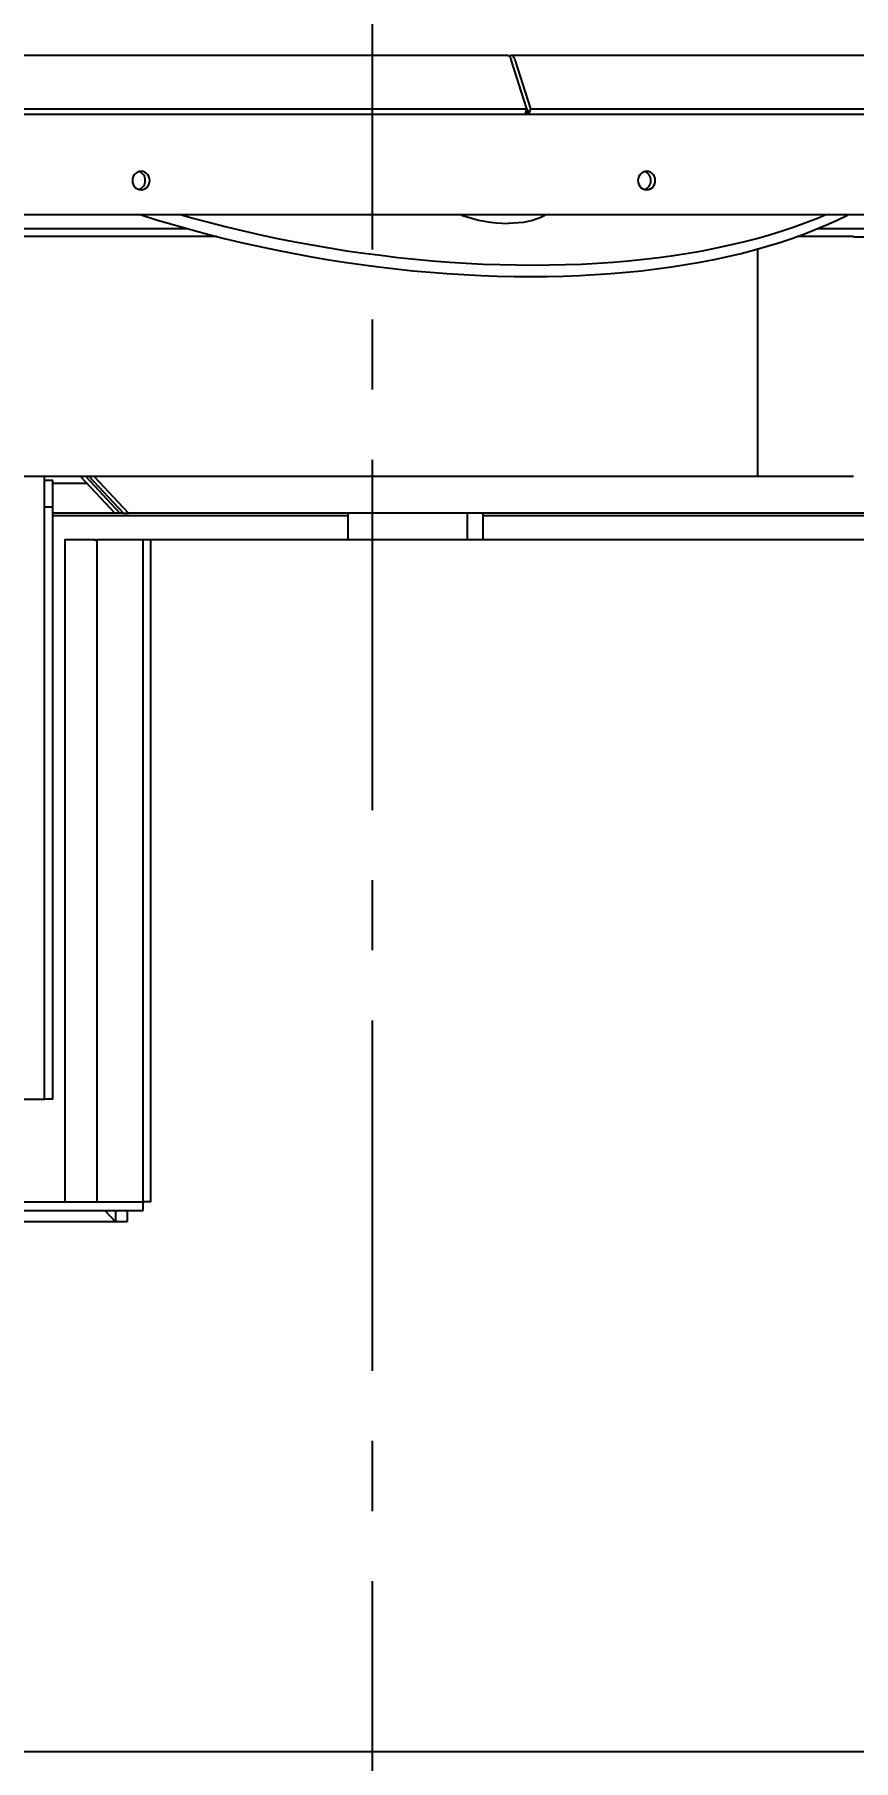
# Model space of a CAD drawing. Header units: millimetres. Extents: x 0 to 55611, y 0 to 32827.
# Drawn here: x 5940 to 6558, y 23646 to 24949 of the extents above; entities that cross this region are included whole.
import ezdxf

# ---------------------------------------------------------------- set-up
doc = ezdxf.new("R2010")
doc.units = ezdxf.units.MM
doc.header["$LTSCALE"] = 10
doc.header["$PDSIZE"] = -1
doc.linetypes.add('CENTER', pattern=[50.8, 31.75, -6.35, 6.35, -6.35])
doc.linetypes.add('SLD-Continua', pattern=[0])
for name, color, linetype in [('EQUIPO', 30, 'SLD-Continua'), ('FIMSA-CENTROS', 3, 'CENTER'), ('STRUC', 5, 'SLD-Continua')]:
    doc.layers.add(name, color=color, linetype=linetype)
doc.styles.add('1', font='romans.shx', dxfattribs={"height": 125})
doc.dimstyles.new('50', dxfattribs={"dimscale": 0, "dimtxt": 125, "dimasz": 125, "dimexe": 125, "dimexo": 125, "dimgap": 50, "dimtad": 1, "dimdec": 0, "dimlfac": 49.861111, "dimzin": 1, "dimtxsty": '1', "dimcen": 2.5, "dimclrd": 1, "dimclre": 1, "dimadec": 0, "dimazin": 0, "dimtfac": 1, "dimtdec": 0, "dimtmove": 0, "dimatfit": 3, "dimfxl": 1, "dimtzin": 1, "dimarcsym": 0})

# ---------------------------------------------------------------- blocks, each defined once
blk = doc.blocks.new('*D102')
at = {"color": 1, "lineweight": -2, "transparency": 16777216}
for p, q in [((2852.1, 28134.6), (2852.1, 29698.3)), ((14281.6, 24592.9), (14281.6, 29698.3)), ((2977.1, 29573.3), (14156.6, 29573.3))]:
    blk.add_line(p, q, dxfattribs=at)
at = {"color": 1, "transparency": 16777216}
for points in [[(2977.1, 29594.1), (2977.1, 29552.5), (2852.1, 29573.3)], [(14156.6, 29594.1), (14156.6, 29552.5), (14281.6, 29573.3)]]:
    blk.add_solid(points, dxfattribs=at)
at = {"layer": 'Defpoints', "color": 0, "transparency": 16777216}
for p in [(14281.6, 29573.3), (2852.1, 28009.6), (14281.6, 24467.9)]:
    blk.add_point(p, dxfattribs=at)
at = {"color": 0, "transparency": 16777216, "insert": (8566.3, 29748.3), "char_height": 125, "attachment_point": 2, "style": '1'}
blk.add_mtext('11430', dxfattribs=at)
blk = doc.blocks.new('*D104')
at = {"color": 1, "lineweight": -2, "transparency": 16777216}
for p, q in [((5677, 23836), (5677, 22463.9)), ((6194.7, 23403.2), (6194.7, 22463.9)), ((5802, 22588.9), (6069.7, 22588.9))]:
    blk.add_line(p, q, dxfattribs=at)
at = {"color": 1, "transparency": 16777216}
for points in [[(5802, 22609.7), (5802, 22568), (5677, 22588.9)], [(6069.7, 22609.7), (6069.7, 22568), (6194.7, 22588.9)]]:
    blk.add_solid(points, dxfattribs=at)
at = {"layer": 'Defpoints', "color": 0, "transparency": 16777216}
for p in [(5677, 23961), (6194.7, 23528.2), (6194.7, 22588.9)]:
    blk.add_point(p, dxfattribs=at)
at = {"color": 0, "transparency": 16777216, "insert": (5935.8, 22763.9), "char_height": 125, "attachment_point": 2, "style": '1'}
blk.add_mtext('518', dxfattribs=at)

msp = doc.modelspace()

# ---------------------------------------------------------------- linework, layer by layer
at = {"color": 7, "linetype": 'SLD-Continua', "lineweight": 25}
for p, q in [((5947, 24145.4), (5947, 24615.4)), ((5953.4, 24612.4), (5947, 24612.4)), ((5953.4, 24592.4), (5953.4, 24612.4)), ((5953.4, 24592.4), (5947, 24592.4)), ((5953.4, 24145.4), (5953.4, 24592.4)), ((5819.8, 24145.4), (5947, 24145.4)), ((5953.4, 24145.4), (5947, 24145.4))]:
    msp.add_line(p, q, dxfattribs=at)
at = {"layer": 'EQUIPO', "linetype": 'SLD-Continua', "lineweight": 25}
for p, q in [((6297, 24933.4), (5154.3, 24933.4)), ((6298.3, 24932.7), (6298.9, 24933.2)), ((6311.5, 24893.1), (6299.7, 24930.1)), ((7442.5, 24933.4), (6299.8, 24933.4)), ((6302.4, 24930.1), (6314.3, 24893.1)), ((5168.8, 24893.1), (6311.5, 24893.1)), ((6311.5, 24893.1), (6310, 24889)), ((6312.4, 24890.3), (6310.5, 24890.3)), ((6311.5, 24893), (6312.8, 24889)), ((6314.3, 24893.1), (6312.8, 24889)), ((6314.3, 24893.1), (7457, 24893.1)), ((4106, 24889), (8509.5, 24889)), ((8509.5, 24813), (3585.5, 24813)), ((6055, 24802.6), (5089.4, 24802.6)), ((7373.6, 24802.6), (6531, 24802.6)), ((6077.3, 24796.7), (5914.2, 24796.7)), ((6485.7, 24787.3), (6485.7, 24615.4)), ((6485.8, 24787.3), (6485.8, 24615.4)), ((6558.2, 24796.7), (6515.7, 24796.7)), ((7373.6, 24796.2), (6558.2, 24796.2)), ((6485.7, 24615.4), (5914.2, 24615.4)), ((6485.7, 24615.4), (6485.8, 24615.4)), ((6558.2, 24615.4), (6485.8, 24615.4))]:
    msp.add_line(p, q, dxfattribs=at)
at = {"layer": 'EQUIPO', "linetype": 'SLD-Continua', "lineweight": 25, "flags": 128}
for points in [[(6297, 24933.4), (6297.1, 24933.4), (6297.6, 24933.3), (6298, 24933), (6298.5, 24932.5), (6298.9, 24931.8), (6299.3, 24931), (6299.7, 24930.1)], [(6302.4, 24930.1), (6302.1, 24931), (6301.7, 24931.8), (6301.3, 24932.5), (6300.8, 24933), (6300.4, 24933.3), (6299.9, 24933.4), (6299.4, 24933.4), (6298.9, 24933.2)], [(6026.6, 24839), (6026.5, 24840.5), (6026, 24842), (6025.2, 24843.3), (6024.1, 24844.4), (6022.9, 24845.3), (6021.5, 24845.8), (6020, 24846), (6018.6, 24845.8), (6017.2, 24845.3), (6015.9, 24844.4), (6014.9, 24843.3), (6014.1, 24842), (6013.6, 24840.5), (6013.5, 24839), (6013.6, 24837.4), (6014.1, 24835.9), (6014.9, 24834.6), (6015.9, 24833.5), (6017.2, 24832.7), (6018.6, 24832.1), (6020, 24832), (6021.5, 24832.1), (6022.9, 24832.7), (6024.1, 24833.5), (6025.2, 24834.6), (6026, 24835.9), (6026.5, 24837.4), (6026.6, 24839)], [(6408.5, 24839), (6408.3, 24840.5), (6407.9, 24842), (6407.1, 24843.3), (6406, 24844.4), (6404.8, 24845.3), (6403.4, 24845.8), (6401.9, 24846), (6400.5, 24845.8), (6399.1, 24845.3), (6397.8, 24844.4), (6396.8, 24843.3), (6396, 24842), (6395.5, 24840.5), (6395.4, 24839), (6395.5, 24837.4), (6396, 24835.9), (6396.8, 24834.6), (6397.8, 24833.5), (6399.1, 24832.7), (6400.5, 24832.1), (6401.9, 24832), (6403.4, 24832.1), (6404.8, 24832.7), (6406, 24833.5), (6407.1, 24834.6), (6407.9, 24835.9), (6408.3, 24837.4), (6408.5, 24839)], [(6020, 24813), (6020, 24813), (6032.4, 24809.1), (6044.9, 24805.4), (6057.5, 24801.9), (6070.1, 24798.5), (6082.9, 24795.3), (6095.7, 24792.3), (6108.6, 24789.4), (6121.5, 24786.6), (6134.4, 24784.1), (6147.4, 24781.7), (6160.4, 24779.4), (6173.4, 24777.4), (6186.4, 24775.5), (6199.4, 24773.8), (6212.4, 24772.3), (6225.4, 24770.9), (6238.3, 24769.7), (6251.1, 24768.7), (6263.9, 24767.9), (6276.7, 24767.3), (6289.3, 24766.8), (6301.9, 24766.6), (6314.4, 24766.5), (6326.7, 24766.6), (6338.9, 24766.8), (6351.1, 24767.3), (6363, 24767.9), (6374.9, 24768.7), (6386.6, 24769.7), (6398.1, 24770.9), (6409.4, 24772.2), (6420.6, 24773.8), (6431.6, 24775.5), (6442.3, 24777.4), (6452.9, 24779.4), (6463.3, 24781.6), (6473.4, 24784), (6483.4, 24786.6), (6493, 24789.3), (6502.5, 24792.2), (6511.7, 24795.3), (6520.6, 24798.5), (6529.3, 24801.9), (6537.7, 24805.4), (6545.8, 24809.1), (6553.6, 24812.9), (6553.7, 24813)], [(6050.6, 24813), (6059.2, 24810.6), (6071.9, 24807.2), (6084.6, 24804), (6097.4, 24800.9), (6110.3, 24798), (6123.2, 24795.3), (6136.1, 24792.7), (6149.1, 24790.3), (6162.1, 24788.1), (6175.1, 24786), (6188.2, 24784.2), (6201.2, 24782.5), (6214.1, 24780.9), (6227.1, 24779.6), (6240, 24778.4), (6252.9, 24777.4), (6265.7, 24776.6), (6278.4, 24775.9), (6291, 24775.5), (6303.6, 24775.2), (6316.1, 24775.1), (6328.4, 24775.2), (6340.7, 24775.5), (6352.8, 24775.9), (6364.7, 24776.6), (6376.6, 24777.4), (6388.3, 24778.4), (6399.8, 24779.6), (6411.1, 24780.9), (6422.3, 24782.4), (6433.3, 24784.1), (6444.1, 24786), (6454.6, 24788.1), (6465, 24790.3), (6475.1, 24792.7), (6485.1, 24795.3), (6494.7, 24798), (6504.2, 24800.9), (6513.4, 24803.9), (6522.3, 24807.2), (6531, 24810.5), (6536.8, 24813)], [(6325.3, 24813), (6323.9, 24812.1), (6321.4, 24810.9), (6318.6, 24809.8), (6315.6, 24808.8), (6312.3, 24808), (6308.8, 24807.4), (6305.2, 24807), (6301.4, 24806.7), (6297.4, 24806.6)]]:
    msp.add_lwpolyline(points, dxfattribs=at)
at = {"layer": 'EQUIPO', "linetype": 'SLD-Continua', "lineweight": 25}
for centre, radius, start, end in [((6016.3, 24839.1), 6.93, 358.8299, 72.6896), ((6016.3, 24838.8), 6.93, 287.3104, 1.1701), ((6398.2, 24839.1), 6.93, 358.8299, 72.6896), ((6398.2, 24838.8), 6.93, 287.3104, 1.1701), ((6298, 24911.7), 105.1, 249.9968, 269.6848)]:
    msp.add_arc(centre, radius, start, end, dxfattribs=at)
at = {"layer": 'FIMSA-CENTROS', "ltscale": 0.833333}
msp.add_line((6194.7, 27168.2), (6194.7, 23528.2), dxfattribs=at)
at = {"layer": 'STRUC', "linetype": 'SLD-Continua', "lineweight": 25}
for p, q in [((5974.3, 24615.4), (6000.3, 24587.8)), ((5978.2, 24615.4), (6004.1, 24587.8)), ((6006.8, 24587.8), (5980.8, 24615.4)), ((6010.6, 24587.8), (5984.7, 24615.4)), ((5979.1, 24610.3), (5953.4, 24610.3)), ((6000.3, 24587.8), (5953.4, 24587.8)), ((6176.1, 24585.9), (5953.4, 24585.9)), ((6004.1, 24587.8), (6000.3, 24587.8)), ((6006.8, 24587.8), (6004.1, 24587.8)), ((6006.8, 24587.8), (6010.6, 24587.8)), ((6262.1, 24587.8), (6010.6, 24587.8)), ((6176.1, 24587.8), (6176.1, 24567.8)), ((6266.5, 24587.8), (6262.1, 24587.8)), ((6266.5, 24567.8), (6266.5, 24587.8)), ((6278.4, 24587.8), (6266.5, 24587.8)), ((7295.6, 24587.8), (6278.4, 24587.8)), ((6278.4, 24567.8), (6278.4, 24587.8)), ((7209.6, 24585.9), (6278.4, 24585.9)), ((5962.4, 24567.4), (5962.4, 24067.8)), ((5984.6, 24567.8), (5962.7, 24567.8)), ((5984.6, 24567.8), (5986.7, 24567.8)), ((5986.7, 24567.8), (5986.7, 24067.8)), ((6021.5, 24567.8), (5986.7, 24567.8)), ((6027.5, 24567.8), (6021.5, 24567.8)), ((6021.5, 24067.8), (6021.5, 24567.8)), ((7361.9, 24567.8), (6027.5, 24567.8)), ((6027.5, 24067.8), (6027.5, 24567.8)), ((5457.8, 24067.8), (6021.5, 24067.8)), ((5457.8, 24061.4), (6021.5, 24061.4)), ((5992.7, 24061.4), (6000.8, 24052.8)), ((6000.8, 24061.4), (6000.8, 24052.8)), ((6009.5, 24061.4), (6009.5, 24052.8)), ((6021.5, 24061.4), (6021.5, 24067.8)), ((6027.5, 24067.8), (6021.5, 24067.8)), ((6009.5, 24052.8), (5417.6, 24052.8)), ((4689.4, 23652.8), (7764.2, 23652.8))]:
    msp.add_line(p, q, dxfattribs=at)
for centre, start_param, end_param in [((5968.5, 24561.7), 2.966898, 3.316287), ((5968.5, 24561.7), 2.966898, 3.316287), ((5990.4, 24561.7), 2.38557, 2.966898), ((5990.4, 24561.7), 2.38557, 2.966898)]:
    msp.add_ellipse(centre, major_axis=(6, -6), ratio=0.176493, start_param=start_param, end_param=end_param, dxfattribs=at)

# ---------------------------------------------------------------- dimensions: what is measured, and where the dimension line sits
for base, p1, p2, picture, middle in [((14281.6064, 29573.3039), (2852.0783, 28009.5829), (14281.6064, 24467.9129), '*D102', (8566.3181, 29573.3039)), ((6194.7, 22588.9), (5677, 23961), (6194.7, 23528.2), '*D104', (5935.8, 22588.9))]:
    dim = msp.add_linear_dim(base=base, p1=p1, p2=p2, dimstyle='50', override={"dimscale": 1, "dimlfac": 1})
    dim.commit()
    dim.dimension.update_dxf_attribs({"geometry": picture, "text_midpoint": middle, "dimtype": 160})

doc.saveas('drawing.dxf')
